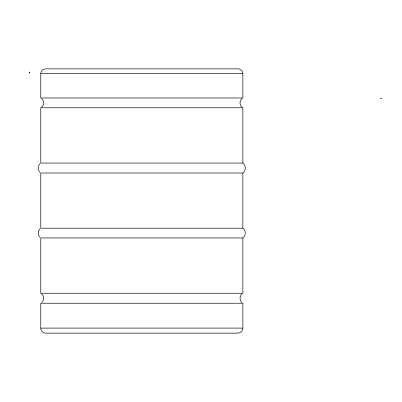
<?xml version="1.0" encoding="UTF-8"?>
<svg xmlns="http://www.w3.org/2000/svg" width="402" height="402" viewBox="0 0 402 402"><rect width="100%" height="100%" fill="white"/><g stroke="black" fill="none" stroke-linecap="round" stroke-linejoin="round"><path stroke-width="0.6" d="M242.873 328.102C242.888 330.796 240.532 333.152 237.838 333.137L45.803 333.137C43.109 333.152 40.753 330.796 40.768 328.102L40.768 303.239L242.873 303.239L242.873 328.102L40.768 328.102M40.768 73.566C40.803 70.998 43.094 68.797 45.662 68.863L237.979 68.863C240.547 68.797 242.838 70.998 242.873 73.566L242.873 97.982L40.768 97.982L40.768 73.566L242.873 73.566M40.034 163.694C37.667 165.976 37.667 170.111 40.034 172.388M40.049 228.818C37.728 231.055 37.728 235.11 40.049 237.341M41.592 302.666C44.295 300.505 44.295 295.983 41.592 293.822M242.049 293.822C239.346 295.983 239.346 300.505 242.049 302.666M41.602 107.228C44.356 105.158 44.356 100.6 41.602 98.53M242.039 98.53C239.285 100.6 239.285 105.158 242.039 107.228M242.873 237.954L242.873 293.244L40.768 293.244L40.768 237.954L242.873 237.954C246.135 235.743 246.135 230.416 242.873 228.205L40.768 228.205L40.768 173.016L242.873 173.016C246.2 170.76 246.2 165.322 242.873 163.071L40.768 163.071L40.768 107.776L242.873 107.776L242.873 163.071M380.232 98.53L381.9 98.53M29.507 73.018L29.507 71.923M29.507 72.139L29.507 73.104M242.873 173.016L242.873 228.205"/></g></svg>
